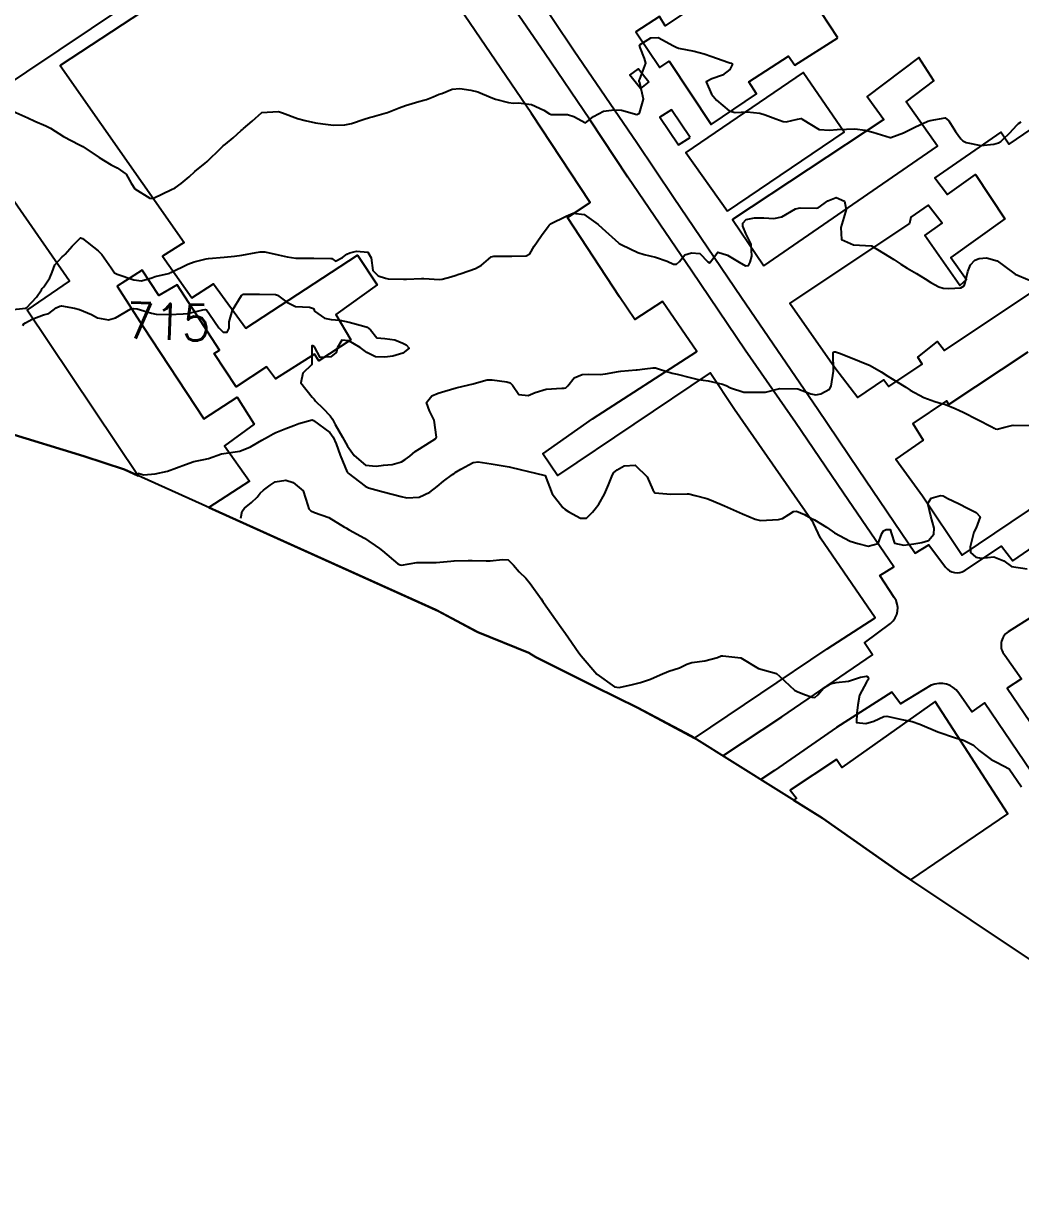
# Model space of a CAD drawing. Header units: metres. Extents: x 292545 to 299085, y 7450245 to 7463078.
# Drawn here: x 297670.9 to 297781.8, y 7451951.1 to 7452081.2 of the extents above; entities that cross this region are included whole.
import ezdxf
from ezdxf.enums import TextEntityAlignment as Align

# ---------------------------------------------------------------- set-up
doc = ezdxf.new("R2010")
doc.units = ezdxf.units.M
for name, color, linetype in [('Area', 45, 'Continuous'), ('Cotas', 45, 'Continuous'), ('Curvas de Nivel 1m', 11, 'Continuous'), ('Curvas de Nivel 5m', 15, 'Continuous'), ('Edificações', 30, 'Continuous'), ('Vias Primárias', 230, 'Continuous')]:
    doc.layers.add(name, color=color, linetype=linetype)
doc.styles.add('Style-STANDARD', font='STANDARD.shx')

msp = doc.modelspace()

# ---------------------------------------------------------------- linework, layer by layer
at = {"layer": 'Area'}
msp.add_polyline3d([(297784.15, 7451976.15, 721.9), (297768.52, 7451986.62, 724.65), (297759.79, 7451992.73, 724.49), (297745.22, 7452001.87, 724.85), (297739.26, 7452005.02, 725.58), (297734.43, 7452007.39, 725.56), (297727.91, 7452010.67, 724.78), (297727.14, 7452011.15, 724.96), (297721.46, 7452013.42, 725.37), (297716.79, 7452015.92, 728.15), (297682.18, 7452031.52, 715.81), (297677.64, 7452033.02, 715.78), (297668.94, 7452035.69, 715.75)], dxfattribs=at)
at = {"layer": 'Curvas de Nivel 1m', "flags": 128}
for points, elevation in [([(297669.43, 7452071.56), (297671.42, 7452070.67), (297672.2, 7452070.3), (297673.42, 7452069.78), (297673.93, 7452069.5), (297675.4, 7452068.59), (297677.18, 7452067.66), (297677.38, 7452067.55), (297677.53, 7452067.46), (297679.37, 7452066.24), (297680.7, 7452065.43), (297681.36, 7452065.08), (297682.34, 7452064.39), (297682.93, 7452063.4), (297683.33, 7452062.76), (297684.99, 7452061.7), (297685.32, 7452061.69), (297686.46, 7452062.23), (297687.33, 7452062.66), (297687.8, 7452062.88), (297688.46, 7452063.33), (297689.35, 7452064.09), (297690, 7452064.67), (297690.79, 7452065.31), (297691.11, 7452065.56), (297691.37, 7452065.8), (297692.88, 7452067.28), (297693.14, 7452067.52), (297693.39, 7452067.72), (297694.25, 7452068.41), (297695.16, 7452069.25), (297695.29, 7452069.37), (297695.42, 7452069.47), (297696.39, 7452070.27), (297697.43, 7452071.23), (297699.28, 7452071.35), (297699.43, 7452071.31), (297699.75, 7452071.2), (297701.43, 7452070.59), (297702.25, 7452070.34), (297703.42, 7452070.1), (297704.25, 7452069.97), (297705.42, 7452069.84), (297706.67, 7452069.87), (297707.42, 7452070.04), (297708.84, 7452070.5), (297709.43, 7452070.69), (297709.73, 7452070.78), (297710.77, 7452071.07), (297711.29, 7452071.21), (297711.43, 7452071.26), (297712.73, 7452071.76), (297713.44, 7452072.02), (297714.9, 7452072.47), (297715.45, 7452072.61), (297715.76, 7452072.69), (297716.51, 7452073), (297717.18, 7452073.27), (297717.46, 7452073.37), (297718.61, 7452073.83), (297719.47, 7452073.93), (297720.69, 7452073.72), (297721.46, 7452073.54), (297722.94, 7452072.93), (297723.45, 7452072.74), (297724.89, 7452072.34), (297725.45, 7452072.29), (297726.01, 7452072.33), (297727.45, 7452072.15), (297728.81, 7452071.49), (297729.44, 7452071.09), (297729.63, 7452071.04), (297731.44, 7452071.04), (297732.14, 7452070.81), (297733.43, 7452070.08), (297734.33, 7452070.79), (297735.44, 7452071.41), (297736.63, 7452071.56), (297737.44, 7452071.52), (297739.14, 7452071.03), (297739.44, 7452071.17), (297739.91, 7452072.72), (297739.48, 7452074.56), (297739.42, 7452074.73), (297739.42, 7452074.8), (297739.49, 7452074.97), (297740.16, 7452076.72), (297740.02, 7452077.24), (297739.52, 7452078.47), (297739.47, 7452078.73), (297739.48, 7452078.77), (297739.52, 7452078.8), (297740.7, 7452079.55), (297741.54, 7452079.6), (297743.25, 7452078.68), (297743.52, 7452078.5), (297743.78, 7452078.42), (297745.52, 7452078.08), (297746.63, 7452077.76), (297747.51, 7452077.47), (297749.28, 7452076.84), (297749.5, 7452076.78), (297749.64, 7452076.74), (297749.81, 7452076.61), (297749.5, 7452076.02), (297748.7, 7452075.41), (297747.49, 7452074.99), (297746.88, 7452074.64), (297747.46, 7452073.28), (297748.03, 7452072.62), (297749.44, 7452071.42), (297750.1, 7452071.26), (297751.44, 7452071.33), (297752.83, 7452071.18), (297753.44, 7452070.99), (297754.62, 7452070.55), (297755.43, 7452070.24), (297755.76, 7452070.2), (297757.01, 7452070.52), (297757.43, 7452070.56), (297757.56, 7452070.51), (297759.42, 7452069.37), (297760.6, 7452069.29), (297761.42, 7452069.34), (297762.49, 7452069.38), (297763.42, 7452069.42), (297764.57, 7452069.28), (297765.41, 7452069.05), (297767.34, 7452068.46), (297767.4, 7452068.46), (297768.8, 7452068.99), (297769.42, 7452069.27), (297770.15, 7452069.64), (297771.43, 7452070.25), (297771.51, 7452070.27), (297771.79, 7452070.34), (297773.44, 7452070.66), (297773.85, 7452070.32), (297774.6, 7452069.12), (297775.19, 7452068.3), (297775.4, 7452068.1), (297775.77, 7452067.92), (297777.4, 7452067.59), (297778.88, 7452067.74), (297779.4, 7452067.88), (297779.63, 7452068.02), (297779.88, 7452068.25), (297780.66, 7452069), (297781.43, 7452069.84), (297781.62, 7452070.04), (297781.89, 7452070.22)], 713), ([(297669.45, 7452049.28), (297671.17, 7452049.48), (297671.31, 7452049.54), (297672.38, 7452050.72), (297672.94, 7452051.51), (297673.03, 7452051.67), (297673.2, 7452051.86), (297673.87, 7452052.85), (297674.13, 7452053.5), (297674.43, 7452054.3), (297675.24, 7452055.2), (297675.41, 7452055.32), (297675.59, 7452055.49), (297676.37, 7452056.36), (297677.27, 7452057.31), (297677.52, 7452057.22), (297679.25, 7452055.87), (297679.64, 7452055.44), (297680.7, 7452053.96), (297681.07, 7452053.42), (297681.22, 7452053.32), (297681.37, 7452053.27), (297683.21, 7452052.63), (297684.08, 7452052.51), (297685.22, 7452052.86), (297685.59, 7452052.99), (297687.08, 7452053.35), (297687.2, 7452053.38), (297687.22, 7452053.39), (297687.31, 7452053.44), (297689.23, 7452054.38), (297689.91, 7452054.64), (297691.24, 7452054.97), (297691.52, 7452055.02), (297693.24, 7452055.15), (297694.39, 7452055.26), (297695.24, 7452055.38), (297696.82, 7452055.66), (297697.25, 7452055.74), (297697.78, 7452055.76), (297699.25, 7452055.43), (297700.25, 7452055.19), (297701.24, 7452055.05), (297701.38, 7452055.04), (297703.24, 7452055.03), (297705.13, 7452055.02), (297705.24, 7452055), (297705.65, 7452054.71), (297706.43, 7452055.12), (297706.89, 7452055.47), (297707.25, 7452055.64), (297707.96, 7452055.81), (297709.25, 7452055.71), (297709.6, 7452055.08), (297709.81, 7452053.66), (297710.38, 7452053.07), (297711.22, 7452052.82), (297711.51, 7452052.76), (297713.22, 7452052.71), (297713.53, 7452052.72), (297715.22, 7452052.78), (297715.45, 7452052.78), (297717.22, 7452052.67), (297717.51, 7452052.69), (297718.48, 7452052.98), (297719.05, 7452053.15), (297719.23, 7452053.21), (297719.6, 7452053.34), (297721.23, 7452053.9), (297721.89, 7452054.28), (297722.65, 7452054.93), (297722.97, 7452055.19), (297723.25, 7452055.27), (297723.61, 7452055.28), (297725.25, 7452055.25), (297726.83, 7452055.29), (297727.25, 7452055.53), (297727.74, 7452056.38), (297728.07, 7452056.86), (297728.57, 7452057.56), (297729.29, 7452058.57), (297729.41, 7452058.73), (297729.56, 7452058.85), (297731.3, 7452059.72), (297732.09, 7452060.03), (297733.3, 7452059.9), (297734.85, 7452058.78), (297735.29, 7452058.37), (297737.13, 7452056.75), (297737.2, 7452056.69), (297737.26, 7452056.64), (297737.5, 7452056.51), (297739.25, 7452055.68), (297739.98, 7452055.45), (297741.25, 7452055.17), (297742.54, 7452054.69), (297743.24, 7452054.38), (297743.56, 7452054.36), (297743.9, 7452054.67), (297744.5, 7452055.42), (297745.25, 7452055.63), (297746.15, 7452055.55), (297747.04, 7452054.63), (297747.24, 7452054.54), (297747.31, 7452054.56), (297747.36, 7452054.63), (297748.16, 7452055.71), (297749.25, 7452055.38), (297750.52, 7452054.6), (297751.24, 7452054.18), (297751.59, 7452054.23), (297751.75, 7452054.58), (297751.93, 7452055.26), (297751.89, 7452056.58), (297751.28, 7452057.79), (297750.94, 7452058.59), (297750.96, 7452058.93), (297751.3, 7452059.35), (297752.25, 7452059.52), (297753.3, 7452059.52), (297754.38, 7452059.47), (297755.3, 7452059.65), (297756.82, 7452060.52), (297757.31, 7452060.65), (297759.19, 7452060.62), (297759.31, 7452060.64), (297760.39, 7452061.41), (297761.33, 7452061.8), (297762.25, 7452061.38), (297762.45, 7452060.45), (297762.19, 7452059.56), (297761.83, 7452058.46), (297761.92, 7452057.11), (297763.26, 7452056.54), (297765.26, 7452056.42), (297767.25, 7452055.18), (297767.74, 7452054.88), (297768.52, 7452054.38), (297769.24, 7452053.94), (297770.25, 7452053.34), (297771.22, 7452052.75), (297771.87, 7452052.34), (297772.73, 7452051.85), (297773.21, 7452051.71), (297773.86, 7452051.66), (297775.21, 7452051.73), (297775.55, 7452051.95), (297775.69, 7452052.3), (297775.97, 7452053.55), (297776.26, 7452054.29), (297776.74, 7452054.8), (297777.25, 7452055.01), (297778.05, 7452055.07), (297779.25, 7452054.74), (297779.95, 7452054.24), (297781.23, 7452053.25), (297782.82, 7452052.61)], 714), ([(297683.65, 7452031.12), (297684.31, 7452030.93), (297685.6, 7452031.04), (297686.96, 7452031.35), (297688.97, 7452032.1), (297689.87, 7452032.41), (297690.98, 7452032.66), (297691.52, 7452032.75), (297692.98, 7452033.28), (297694.99, 7452033.57), (297696.18, 7452034.05), (297697, 7452034.53), (297697.43, 7452034.8), (297698.18, 7452035.22), (297698.71, 7452035.51), (297699.01, 7452035.65), (297700.13, 7452036.08), (297701.02, 7452036.44), (297701.56, 7452036.63), (297703.03, 7452037.06), (297703.2, 7452036.99), (297705.01, 7452035.63), (297705.4, 7452035.13), (297705.72, 7452034.4), (297706.17, 7452033.12), (297706.95, 7452031.23), (297707.04, 7452031.11), (297708.94, 7452029.66), (297709.33, 7452029.48), (297710.93, 7452029.06), (297712.93, 7452028.53), (297713.57, 7452028.39), (297714.93, 7452028.45), (297716.13, 7452029), (297716.94, 7452029.63), (297717.67, 7452030.25), (297718.65, 7452030.97), (297718.83, 7452031.1), (297718.96, 7452031.18), (297719.59, 7452031.58), (297720.97, 7452032.32), (297721.52, 7452032.39), (297722.97, 7452032.16), (297723.86, 7452032.02), (297724.97, 7452031.82), (297726.34, 7452031.5), (297726.96, 7452031.35), (297728.95, 7452030.85), (297729.74, 7452028.84), (297730.92, 7452027.32), (297731.18, 7452027.09), (297731.58, 7452026.82), (297732.9, 7452026.13), (297733.56, 7452026.13), (297734.21, 7452026.79), (297734.53, 7452027.17), (297734.92, 7452027.66), (297735.55, 7452028.77), (297736.02, 7452029.84), (297736.36, 7452030.76), (297736.56, 7452031.15), (297736.96, 7452031.5), (297737.76, 7452031.95), (297738.97, 7452032.03), (297740.29, 7452030.72), (297740.94, 7452029.25), (297741.17, 7452028.94), (297742.93, 7452028.77), (297744.76, 7452028.84), (297744.93, 7452028.82), (297745.63, 7452028.65), (297746.93, 7452028.3), (297747.44, 7452028.12), (297748.92, 7452027.47), (297750.9, 7452026.59), (297752.33, 7452026), (297752.9, 7452025.87), (297753.56, 7452025.89), (297754.9, 7452025.97), (297755.35, 7452026.08), (297756.05, 7452026.53), (297756.58, 7452026.85), (297756.91, 7452026.89), (297757.8, 7452026.51), (297758.52, 7452026.12), (297758.9, 7452025.93), (297760.26, 7452025.1), (297760.88, 7452024.66), (297761.15, 7452024.47), (297762.87, 7452023.56), (297763.72, 7452023.29), (297764.87, 7452023), (297765.98, 7452023.3), (297766.4, 7452024.4), (297766.6, 7452024.69), (297766.89, 7452024.86), (297767.34, 7452024.84), (297767.47, 7452024.39), (297767.81, 7452023.32), (297768.87, 7452023.11), (297769.98, 7452023.25), (297770.87, 7452023.41), (297771.6, 7452023.62), (297772.19, 7452024.34), (297772.22, 7452025), (297771.85, 7452026.34), (297771.51, 7452027.76), (297771.88, 7452028.34), (297772.94, 7452028.63), (297773.21, 7452028.6), (297773.76, 7452028.32), (297774.92, 7452027.73), (297776, 7452027.2), (297776.91, 7452026.75), (297777.36, 7452026.27), (297776.89, 7452025.05), (297776.62, 7452024.55), (297776.56, 7452024.28), (297776.23, 7452022.93), (297776.28, 7452022.29), (297776.86, 7452021.77), (297777.47, 7452021.66), (297778.85, 7452021.8), (297779.98, 7452021.38), (297780.84, 7452020.75), (297782.56, 7452020.49)], 716), ([(297695.13, 7452026.13), (297695.26, 7452026.9), (297695.53, 7452027.24), (297696.3, 7452027.85), (297696.93, 7452028.46), (297697.27, 7452028.88), (297697.64, 7452029.22), (297698.36, 7452029.79), (297698.94, 7452030.17), (297700.1, 7452030.35), (297700.94, 7452030.07), (297702.05, 7452029.17), (297702.57, 7452027.51), (297702.67, 7452027.16), (297702.91, 7452026.93), (297703.31, 7452026.75), (297704.9, 7452026.2), (297706.66, 7452025.11), (297706.81, 7452025.04), (297706.88, 7452025), (297707.16, 7452024.82), (297708.87, 7452023.88), (297709.34, 7452023.56), (297710.04, 7452023.07), (297710.54, 7452022.74), (297710.86, 7452022.5), (297712.58, 7452021.04), (297712.84, 7452020.91), (297712.99, 7452020.89), (297713.82, 7452021.03), (297714.69, 7452021.17), (297714.84, 7452021.18), (297716.66, 7452021.17), (297716.84, 7452021.17), (297718.48, 7452021.33), (297718.84, 7452021.38), (297720.38, 7452021.41), (297720.84, 7452021.39), (297722.39, 7452021.37), (297722.84, 7452021.38), (297724.22, 7452021.53), (297724.84, 7452021.47), (297725.44, 7452020.89), (297726.07, 7452020.13), (297726.82, 7452019.44), (297727.31, 7452018.86), (297728.52, 7452017.13), (297728.71, 7452016.85), (297728.79, 7452016.74), (297730.12, 7452014.84), (297730.75, 7452013.94), (297731.22, 7452013.29), (297731.54, 7452012.82), (297732.72, 7452011.12), (297732.97, 7452010.8), (297734.69, 7452008.78), (297736.68, 7452007.36), (297737.2, 7452007.27), (297738.68, 7452007.61), (297739.58, 7452007.82), (297740.69, 7452008.19), (297741.74, 7452008.69), (297742.7, 7452009.09), (297743.89, 7452009.48), (297744.71, 7452009.87), (297745.29, 7452010.07), (297746.71, 7452010.26), (297748.11, 7452010.62), (297748.54, 7452010.79), (297748.72, 7452010.81), (297750.71, 7452010.59), (297752.7, 7452009.4), (297753.34, 7452009.2), (297754.7, 7452008.83), (297755.01, 7452008.54), (297756.68, 7452007), (297756.98, 7452006.82), (297757.82, 7452006.5), (297758.67, 7452006.19), (297758.97, 7452006.18), (297759.28, 7452006.48), (297759.93, 7452007.22), (297760.69, 7452007.7), (297761.32, 7452007.83), (297762.69, 7452007.99), (297764.05, 7452008.43), (297764.69, 7452008.55), (297764.89, 7452008.42), (297764.92, 7452008.19), (297764.69, 7452007.89), (297763.91, 7452006.43), (297763.74, 7452005.35), (297763.62, 7452004.44), (297763.6, 7452003.4), (297764.63, 7452003.26), (297765.5, 7452003.55), (297766.64, 7452004.05), (297766.96, 7452004.08), (297768.64, 7452003.72), (297769.77, 7452003.5), (297770.63, 7452003.21), (297772.62, 7452002.33), (297774.61, 7452001.67), (297775.49, 7452001.41), (297776.6, 7452000.85), (297777.24, 7452000.27), (297778.58, 7451999.25), (297779.25, 7451998.92), (297780.57, 7451998.23), (297781.95, 7451996.22)], 717)]:
    msp.add_lwpolyline(points, dxfattribs=dict(at, elevation=elevation))
at = {"layer": 'Curvas de Nivel 5m', "elevation": 715, "flags": 128}
msp.add_lwpolyline([(297670.86, 7452047.54), (297670.98, 7452047.72), (297671.16, 7452047.84), (297671.89, 7452048.26), (297673.17, 7452048.73), (297673.77, 7452048.9), (297674.56, 7452049.5), (297674.97, 7452049.7), (297675.18, 7452049.72), (297676.61, 7452049.48), (297677.17, 7452049.33), (297678.51, 7452048.79), (297679.16, 7452048.4), (297680.41, 7452048.18), (297681.16, 7452048.42), (297682.88, 7452049.39), (297683.17, 7452049.45), (297683.57, 7452049.39), (297685.17, 7452048.91), (297685.71, 7452048.82), (297687.17, 7452048.78), (297688.68, 7452048.84), (297689.17, 7452048.9), (297689.53, 7452048.96), (297690.89, 7452049.3), (297691.13, 7452049.34), (297691.17, 7452049.34), (297691.31, 7452049.3), (297691.64, 7452048.82), (297692.66, 7452047.28), (297693.15, 7452046.81), (297693.61, 7452046.81), (297693.8, 7452047.27), (297693.83, 7452047.94), (297694.19, 7452049.26), (297695.19, 7452050.9), (297695.42, 7452051.02), (297697.19, 7452051.05), (297698.98, 7452051), (297699.19, 7452050.92), (297700.22, 7452050.15), (297701.18, 7452049.67), (297702.74, 7452049.6), (297703.18, 7452049.45), (297703.27, 7452049.25), (297703.32, 7452049.16), (297704.41, 7452048.38), (297705.16, 7452048.21), (297706.12, 7452048.16), (297707.16, 7452047.93), (297708.78, 7452047.46), (297709.15, 7452047.35), (297709.53, 7452047.08), (297710.23, 7452046.17), (297711.13, 7452046.1), (297712.24, 7452045.94), (297713.13, 7452045.57), (297713.49, 7452045.4), (297713.84, 7452045.03), (297713.12, 7452044.47), (297712.02, 7452044.14), (297711.11, 7452044.01), (297710.1, 7452044.06), (297709.12, 7452044.55), (297708.4, 7452045.1), (297707.13, 7452045.83), (297706.35, 7452045.9), (297705.86, 7452045.12), (297705.7, 7452044.54), (297705.11, 7452044.05), (297703.95, 7452043.98), (297703.3, 7452045.16), (297703.12, 7452045.29), (297703.02, 7452045.27), (297703, 7452045.16), (297703.01, 7452043.25), (297702.96, 7452043.16), (297702.02, 7452042.24), (297701.8, 7452041.17), (297703.06, 7452039.57), (297703.25, 7452039.35), (297703.42, 7452039.15), (297704.25, 7452038.35), (297705.04, 7452037.51), (297705.3, 7452037.13), (297705.62, 7452036.53), (297706.41, 7452035.12), (297706.99, 7452034.13), (297707.72, 7452033.1), (297708.97, 7452032.03), (297710.15, 7452031.89), (297710.97, 7452032.03), (297711.93, 7452032.09), (297712.97, 7452032.39), (297713.38, 7452032.63), (297713.9, 7452033.03), (297714.49, 7452033.52), (297714.99, 7452033.84), (297716.79, 7452034.99), (297716.89, 7452035.11), (297716.63, 7452037), (297716.08, 7452038.04), (297715.76, 7452039), (297716.34, 7452039.71), (297717.06, 7452040.02), (297717.8, 7452040.25), (297719.07, 7452040.6), (297720.47, 7452040.95), (297720.94, 7452041.07), (297721.08, 7452041.11), (297722.52, 7452041.49), (297723.08, 7452041.52), (297724.7, 7452041.29), (297725.08, 7452041.19), (297725.32, 7452040.9), (297726.04, 7452039.86), (297727.06, 7452039.75), (297727.85, 7452040.08), (297729.07, 7452040.45), (297730.82, 7452040.57), (297731.07, 7452040.58), (297731.27, 7452040.62), (297731.49, 7452040.82), (297732.19, 7452041.71), (297733.09, 7452042.11), (297733.77, 7452042.12), (297735.09, 7452042.11), (297735.68, 7452042.18), (297737.1, 7452042.44), (297737.37, 7452042.48), (297739.1, 7452042.61), (297739.21, 7452042.62), (297740.06, 7452042.72), (297740.98, 7452042.84), (297741.1, 7452042.85), (297741.23, 7452042.84), (297741.69, 7452042.7), (297743.1, 7452042.25), (297743.63, 7452042.14), (297745.09, 7452041.75), (297745.99, 7452041.56), (297747.08, 7452041.39), (297748.67, 7452041.02), (297749.08, 7452040.87), (297749.58, 7452040.6), (297751.07, 7452040.13), (297752.63, 7452040.13), (297753.07, 7452040.13), (297753.47, 7452040.15), (297755.07, 7452040.54), (297757.07, 7452040.52), (297758.5, 7452039.93), (297759.07, 7452039.85), (297759.62, 7452039.94), (297760.58, 7452040.47), (297760.76, 7452040.79), (297761.02, 7452042.47), (297761.02, 7452042.55), (297761, 7452044.47), (297761.02, 7452044.57), (297761.12, 7452044.63), (297761.26, 7452044.61), (297761.7, 7452044.46), (297763.11, 7452043.9), (297763.94, 7452043.6), (297765.1, 7452043.09), (297766.33, 7452042.41), (297767.09, 7452041.93), (297768.02, 7452041.33), (297769.08, 7452040.68), (297769.56, 7452040.37), (297771.06, 7452039.53), (297772.31, 7452039.09), (297773.06, 7452038.89), (297773.48, 7452038.75), (297774.56, 7452038.31), (297775.05, 7452038.1), (297775.44, 7452037.91), (297777.03, 7452037.08), (297778.64, 7452036.26), (297778.9, 7452036.13), (297779.02, 7452036.07), (297779.24, 7452036.03), (297780.08, 7452036.24), (297780.83, 7452036.43), (297781.03, 7452036.45), (297782.82, 7452036.42)], dxfattribs=at)
at = {"layer": 'Edificações'}
for points, elevation in [([(297686.44, 7452084), (297675.02, 7452076.48), (297688.81, 7452056.79), (297686.39, 7452055.25), (297689.67, 7452050.62), (297692.08, 7452052.19), (297695.66, 7452047.24), (297708.1, 7452055.37), (297710.26, 7452052.07), (297705.66, 7452048.77), (297707.36, 7452045.94), (297703.78, 7452043.62), (297703.31, 7452044.35), (297698.95, 7452041.6), (297697.97, 7452042.97), (297694.58, 7452040.72), (297692.13, 7452044.42), (297692.74, 7452044.82), (297688.04, 7452052.09), (297685.99, 7452050.89), (297684.15, 7452053.7), (297681.37, 7452051.93), (297684.22, 7452047.47), (297691.01, 7452037.16), (297694.7, 7452039.57), (297696.61, 7452036.56), (297693.31, 7452034.18), (297696.08, 7452030.24), (297691.56, 7452027.29), (297717.08, 7452015.77), (297721.19, 7452013.57), (297721.46, 7452013.42), (297727.14, 7452011.15), (297727.91, 7452010.67), (297734.43, 7452007.39), (297739.26, 7452005.02), (297745.58, 7452001.65), (297760.34, 7452011.59), (297765.65, 7452015.03), (297759.57, 7452023.89), (297758.82, 7452025.57), (297750.03, 7452038.21), (297747.32, 7452042.28), (297730.33, 7452030.87), (297728.69, 7452033.27), (297734.22, 7452037.15), (297745.84, 7452044.66), (297742, 7452050.22), (297738.92, 7452048.22), (297737.22, 7452050.74), (297731.44, 7452059.56), (297733.95, 7452061.25), (297727.44, 7452071.12), (297711.49, 7452094.57)], 724.84), ([(297668.94, 7452035.69), (297677.64, 7452033.02), (297682.18, 7452031.52), (297683.69, 7452030.84), (297671.35, 7452049.25), (297676.06, 7452052.47), (297664.46, 7452069.18)], 716.35)]:
    msp.add_lwpolyline(points, dxfattribs=dict(at, elevation=elevation))
for points in [[(297761.51, 7452079.57), (297755.02, 7452089.46), (297742.29, 7452080.9), (297741.68, 7452081.91), (297739.06, 7452080.22), (297741.71, 7452076.27), (297742.74, 7452076.96), (297747.43, 7452069.9), (297752.46, 7452073.31), (297751.61, 7452074.66), (297756.04, 7452077.51), (297756.72, 7452076.51)], [(297753.29, 7452054.2), (297772.61, 7452067.5), (297769.13, 7452072.43), (297772.2, 7452074.76), (297770.53, 7452077.38), (297764.76, 7452073.03), (297766.62, 7452070.47), (297749.81, 7452059.34), (297753.29, 7452054.2)], [(297740.48, 7452074.65), (297739.58, 7452073.92), (297738.37, 7452075.4), (297739.34, 7452076.09)], [(297749.24, 7452060.26), (297762.2, 7452069.07), (297757.64, 7452075.71), (297744.61, 7452066.81), (297749.24, 7452060.26)], [(297745.07, 7452068.46), (297743, 7452071.54), (297741.72, 7452070.74), (297743.79, 7452067.65)]]:
    msp.add_lwpolyline(points, close=True, dxfattribs=at)
for points in [[(297788.91, 7452073.42), (297780.53, 7452067.74), (297779.64, 7452069.05), (297772.3, 7452063.96), (297773.72, 7452062.12), (297776.84, 7452064.36), (297780.09, 7452059.43), (297774.08, 7452055.13), (297775.81, 7452052.65), (297775.07, 7452052.01), (297771.2, 7452057.55), (297773.1, 7452058.95), (297771.56, 7452060.94), (297769.62, 7452059.61), (297769.47, 7452058.88), (297756.18, 7452050.04), (297761.19, 7452042.87), (297763.72, 7452039.53), (297766.62, 7452041.49), (297767.2, 7452040.76), (297770.9, 7452043.26), (297770.42, 7452044.02), (297772.59, 7452045.77), (297773.36, 7452044.77), (297789.2, 7452055.33)], [(297782.65, 7452044.6), (297773.85, 7452038.77), (297773.59, 7452039.16), (297769.87, 7452036.63), (297771.02, 7452034.81), (297767.98, 7452032.68), (297770.92, 7452028.6), (297775.34, 7452022.01), (297788.17, 7452030.63)]]:
    msp.add_lwpolyline(points, dxfattribs=at)
at = {"layer": 'Edificações', "elevation": 724.45}
msp.add_lwpolyline([(297769.62, 7451985.88), (297780.43, 7451993.21), (297772.35, 7452005.72), (297761.96, 7451998.38), (297761.36, 7451999.25), (297756.2, 7451995.85), (297756.9, 7451994.96), (297756.57, 7451994.75), (297759.79, 7451992.73), (297759.79, 7451992.73), (297768.52, 7451986.62)], close=True, dxfattribs=at)
at = {"layer": 'Vias Primárias'}
for points in [[(297748.73, 7451999.67), (297755.29, 7452004.02), (297765.37, 7452010.93), (297764.48, 7452012.23), (297767.36, 7452014.41, 0.411257), (297767.77, 7452017.3), (297766.2, 7452019.73), (297767.74, 7452020.69), (297762.14, 7452028.91), (297756.81, 7452036.76), (297751.21, 7452044.8), (297745.27, 7452053.61), (297738.17, 7452064.04), (297733.95, 7452070.41), (297728.88, 7452077.87), (297723.25, 7452086.13), (297718.47, 7452093.2), (297713.57, 7452098.37), (297712.95, 7452097.97), (297711.89, 7452099.59, 0.415225), (297707.45, 7452100.07), (297631.36, 7452049.02), (297627.18, 7452046.73)], [(297727.5, 7452085.1), (297732.2, 7452078.11), (297739.15, 7452067.91), (297743.22, 7452061.81), (297750.81, 7452050.65), (297759.27, 7452038.26), (297763.82, 7452031.52), (297770.1, 7452022.22), (297771.65, 7452023.14), (297773.49, 7452020.67, 0.395471), (297775.63, 7452020.29), (297779.71, 7452022.99), (297780.97, 7452021.36), (297789.75, 7452027.43), (297803.45, 7452036.73), (297820.55, 7452048.4), (297832.37, 7452056.29), (297842.07, 7452062.99), (297852.71, 7452070.22), (297859.4, 7452074.8), (297858.55, 7452076.19), (297860.52, 7452077.81, 0.508518), (297860.35, 7452080.81), (297859.33, 7452082.13)]]:
    msp.add_lwpolyline(points, format="xyb", dxfattribs=at)
for points, elevation in [([(297860.41, 7452069.7), (297857.71, 7452068), (297851.91, 7452064.14), (297847.06, 7452060.77), (297842.12, 7452057.4), (297836.09, 7452053.37), (297830.91, 7452049.88), (297824.95, 7452045.88), (297819.52, 7452042.12), (297813.75, 7452038.26), (297803.64, 7452031.34), (297793.12, 7452024.35), (297783.3, 7452017.69), (297784.4, 7452015.97), (297780.47, 7452013.47, 0.455261), (297780.08, 7452010.87), (297781.94, 7452008.23), (297780.33, 7452007.22), (297789.08, 7451994.33)], 719.2), ([(297814.95, 7451951.08), (297810.98, 7451956.85), (297807.33, 7451962.33), (297803.79, 7451967.53), (297802.16, 7451966.39), (297799.36, 7451970.89), (297800.8, 7451971.93), (297796.42, 7451978.66), (297790.11, 7451987.65), (297783.77, 7451996.83), (297777.82, 7452005.58), (297776.4, 7452004.56), (297774.97, 7452006.66, 0.364029), (297771.9, 7452007.52), (297768.49, 7452005.45), (297767.53, 7452006.76), (297761.35, 7452002.83), (297754.46, 7451998.06), (297752.94, 7451997.03)], 718.55)]:
    msp.add_lwpolyline(points, format="xyb", dxfattribs=dict(at, elevation=elevation))

# ---------------------------------------------------------------- texts
at = {"layer": 'Cotas', "style": 'Style-STANDARD'}
msp.add_text('715', height=4, rotation=358.1118, dxfattribs=at).set_placement((297687.06, 7452047.97, 715), align=Align.MIDDLE_CENTER)

doc.saveas('drawing.dxf')
